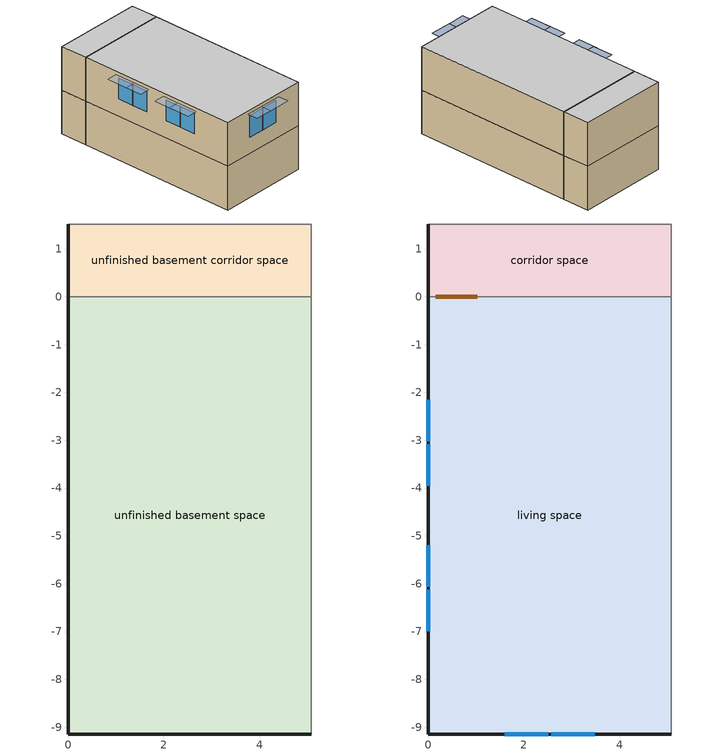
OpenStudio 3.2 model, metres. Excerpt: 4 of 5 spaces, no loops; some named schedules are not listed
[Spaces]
unfinished basement corridor space
 floor foundation (FloorFndGrndUnfinB 1): 0,0 0,1.52 5.08,1.52 5.08,0 z-2.44
 wall foundation (WallFndGrndUnfinB 1): 0,1.52 0,0 z-2.44:0
 wall adiabatic (WallFndGrndUnfinB 1): 5.08,0 5.08,1.52 0,1.52 z-2.44:0
 wall to unfinished basement space (WallIntUnfinUninsUnfin): 0,0 5.08,0 z-2.44:0
unfinished basement space
 floor foundation (FloorFndGrndUnfinB): 0,-9.14 0,0 5.08,0 5.08,-9.14 z-2.44
 wall foundation (WallFndGrndUnfinB): 0,0 0,-9.14 5.08,-9.14 z-2.44:0
 wall adiabatic (WallFndGrndUnfinB): 5.08,-9.14 5.08,0 z-2.44:0
living space
 floor to unfinished basement space (FloorUnfinBInsFin Reversed): 0,-9.14 0,0 5.08,0 5.08,-9.14 z0
 wall outside (WallExtInsFin): 0,0 0,-9.14 5.08,-9.14 z0:2.44
 wall adiabatic (WallIntFinUninsFin): 5.08,-9.14 5.08,0 0,0 z0:2.44
 window (WindowConstruction): 1.6,-9.14 2.51,-9.14 / 2.57,-9.14 3.48,-9.14 z0.91:2.13; 0,-2.15 0,-3.02 / 0,-3.08 0,-3.95 / 0,-5.2 0,-6.07 / 0,-6.13 0,-6.99 z0.98:2.13
 ceiling adiabatic (SurfaceTypeRoofAdiabatic): 5.08,-9.14 5.08,0 0,0 0,-9.14 z2.44
corridor space
 floor to unfinished basement corridor space (FloorUnfinUninsUnfin): 0,0 0,1.52 5.08,1.52 5.08,0 z0
 wall outside (WallExtUninsUnfin): 0,1.52 0,0 z0:2.44
 wall adiabatic (WallIntUnfinUninsUnfin): 0,0 5.08,0 5.08,1.52 0,1.52 z0:2.44
 door inside (UninsDoor): 0.15,0 1.02,0 z0:2.13
 ceiling adiabatic (SurfaceTypeRoofAdiabatic): 5.08,0 5.08,1.52 0,1.52 0,0 z2.44
shading: 0,-7.15 0,-5.97 -0.61,-5.97 -0.61,-7.15 z2.29; 0,-6.22 0,-5.05 -0.61,-5.05 -0.61,-6.22 z2.29; 0,-3.17 0,-2 -0.61,-2 -0.61,-3.17 z2.29; 3.64,-9.14 2.42,-9.14 2.42,-9.75 3.64,-9.75 z2.29; 0,-4.1 0,-2.93 -0.61,-2.93 -0.61,-4.1 z2.29; 2.66,-9.14 1.44,-9.14 1.44,-9.75 2.66,-9.75 z2.29
[Site]
Denver Intl Ap_CO_USA: Latitude {deg}=39.83; Longitude {deg}=-104.65; Time Zone {hr}=-7; Elevation {m}=1650; Terrain=Suburbs
[ClimateZones]
Climate Zone Institution Name 1=Building America; Climate Zone Document Year 1=0; Climate Zone Value 1=Cold
[Site:WaterMainsTemperature]
Calculation Method=Correlation; Annual Average Outdoor Air Temperature {C}=10.8753; Maximum Difference In Monthly Average Outdoor Air Temperatures {deltaC}=23.1524
[Site:GroundTemperature:Deep]
10.8753, 10.8753, 10.8753, 10.8753, 10.8753, 10.8753, 10.8753, 10.8753, 10.8753, 10.8753, 10.8753, 10.8753
[Building]
Building 1: North Axis {deg}=270; Standards Number of Stories=3; Standards Number of Above Ground Stories=2; Standards Building Type=multifamily; Standards Number of Living Units=8
[Material] Roughness=Rough
Name | Thickness {m} | Conductivity {W/m-K} | Density {kg/m3} | Specific Heat {J/kg-K} | Thermal Absorptance | Solar Absorptance | Visible Absorptance
Drywall 0.5 in. | 0.0127 | 0.160291 | 801 | 837.4 | 0.9 | 0.5 | 0.1
FloorFinStudAndAirFloor | 0.1397 | 0.557395 | 67.691 | 1210.98 | 0.9 | 0.5 | 0.9
Plywood 0.75 in. | 0.01905 | 0.115458 | 512.64 | 1214.23 | 0.82 | 0.3 | 0.3
Wood Floor | 0.015875 | 0.115458 | 544.68 | 1214.23
Floor Covering | 0.0127 | 0.0433444 | 54.468 | 1339.84 | 0.9 | 0.9
Vinyl, Light | 0.009525 | 0.089435 | 177.822 | 1046.75 | 0.9 | 0.3 | 0.3
WallSheathing | 0.0127 | 0.115458 | 512.64 | 1214.23 | 0.82 | 0.3 | 0.3
WallStudAndCavity | 0.0889 | 0.054245 | 162.403 | 1178.92 | 0.9 | 0.3 | 0.9
WallStudAndCavity 1 | 0.0889 | 0.393744 | 83.0341 | 1211.67 | 0.9 | 0.3 | 0.9
WallStudAndCavity 2 | 0.0889 | 0.396154 | 83.0341 | 1211.67 | 0.9 | 0.3 | 0.9
WallStudAndCavity 3 | 0.0889 | 0.403258 | 83.0341 | 1211.67 | 0.9 | 0.3 | 0.9
WallStudAndCavity 4 | 0.0889 | 0.397942 | 83.0341 | 1211.67 | 0.82 | 0.3 | 0.3
res furniture material unfinished basement space | 0.1524 | 0.115458 | 640.8 | 1214.23 | 0.9 | 0.6 | 0.1
FoundationExtVertIns; FoundationExtVertIns 1 | 0.051816 | 0.029427 | 32.04 | 1214.23
Concrete 8.0 in. | 0.2032 | 1.803125 | 2242.8 | 837.4 | 0.9
Concrete 4.0 in. | 0.1016 | 1.803125 | 2242.8 | 837.4 | 0.9
FloorIns | 0.23495 | 2.59817 | 67.691 | 1210.98 | 0.82 | 0.3 | 0.3
FloorFinStudAndAirFloor 1 | 0.1397 | 0.606274 | 67.691 | 1210.98 | 0.82 | 0.3 | 0.3
DoorMaterial | 0.04445 | 0.0612267 | 512.64 | 1214.23 | 0.82 | 0.3 | 0.3
[Construction]
SurfaceTypeRoofAdiabatic: Drywall 0.5 in., FloorFinStudAndAirFloor, Plywood 0.75 in., Wood Floor, Floor Covering
WallExtInsFin: Vinyl, Light, WallSheathing, WallStudAndCavity, Drywall 0.5 in.
WallExtUninsUnfin: Vinyl, Light, WallSheathing, WallStudAndCavity 1
WallIntFinUninsFin: Vinyl, Light, WallStudAndCavity 2, Drywall 0.5 in.
WallIntUnfinUninsUnfin: Vinyl, Light, WallStudAndCavity 3
WallIntFinUninsFin 1: WallStudAndCavity 4, Drywall 0.5 in.
res furniture construction unfinished basement space; res furniture construction unfinished basement corridor space; res furniture construction living space: res furniture material unfinished basement space
WallFndGrndUnfinB; WallFndGrndUnfinB 1: Concrete 8.0 in.
FloorFndGrndUnfinB; FloorFndGrndUnfinB 1: Concrete 4.0 in.
FloorUnfinBInsFin Reversed: Floor Covering, Wood Floor, Plywood 0.75 in., FloorIns
FloorUnfinUninsUnfin: FloorFinStudAndAirFloor 1, Plywood 0.75 in.
WindowConstruction: WindowMaterial
UninsDoor: DoorMaterial
[WindowMaterial:Shade]
CoolingShade: Solar Transmittance=0.999; Solar Reflectance=0.00099; Visible Transmittance=0.999; Visible Reflectance=0.00099; Thermal Hemispherical Emissivity=1e-05; Thermal Transmittance=0.999; Thickness {m}=0.0001; Conductivity {W/m-K}=10000; Shade to Glass Distance {m}=0.001; Top Opening Multiplier=0; Bottom Opening Multiplier=0; Left-Side Opening Multiplier=0; Right-Side Opening Multiplier=0; Airflow Permeability=0
[WindowMaterial:SimpleGlazingSystem]
WindowMaterial: U-Factor {W/m2-K}=2.10086; Solar Heat Gain Coefficient=0.21
[ThermalZone] Use Ideal Air Loads=No
living zone: Thermostat=living zone temperature setpoint
corridor zone; unfinished basement corridor zone; unfinished basement zone: 
res ds res ac asys ret air zone: Volume {m3}=0.25
[Sizing:Zone] Zone Cooling Design Supply Air Temperature Input Method=SupplyAirTemperature; Zone Cooling Design Supply Air Temperature {C}=14; Zone Cooling Design Supply Air Temperature Difference {deltaC}=11.11; Zone Heating Design Supply Air Temperature Input Method=SupplyAirTemperature; Zone Heating Design Supply Air Temperature {C}=40; Zone Heating Design Supply Air Temperature Difference {deltaC}=11.11; Zone Cooling Design Supply Air Humidity Ratio {kg-H2O/kg-air}=0.0085; Zone Heating Design Supply Air Humidity Ratio {kg-H2O/kg-air}=0.008; Cooling Design Air Flow Method=DesignDay; Heating Design Air Flow Method=DesignDay; Account for Dedicated Outdoor Air System=No; Dedicated Outdoor Air System Control Strategy=NeutralSupplyAir; Dedicated Outdoor Air Low Setpoint Temperature for Design {C}=autosize; Dedicated Outdoor Air High Setpoint Temperature for Design {C}=autosize
corridor zone; unfinished basement corridor zone; res ds res ac asys ret air zone
[Space]
Name | Space Type | Thermal Zone | Building Unit
living space | Space Type 1 | living zone | unit 1
corridor space | Space Type 2 | corridor zone
unfinished basement corridor space | Space Type 3 | unfinished basement corridor zone
unfinished basement space | Space Type 3 | unfinished basement zone
res ds res ac asys ret air space |  | res ds res ac asys ret air zone
[SpaceType]
Name | Standards Space Type
Space Type 1 | living
Space Type 2 | corridor
Space Type 3 | unfinished basement
[BuildingUnit]
unit 1: Building Unit Type=Residential
[External:File]
8760.csv: File=8760.csv
[People:Definition]
res occupants|living space: Number of People Calculation Method=People; Number of People {people}=3.39; Fraction Radiant=0.319734; Sensible Heat Fraction=0.573; Carbon Dioxide Generation Rate {m3/s-W}=0; Enable ASHRAE 55 Comfort Warnings=No; Mean Radiant Temperature Calculation Type=ZoneAveraged
[People]
res occupants|living space: People Definition=res occupants|living space; Space or SpaceType=living space; Number of People Schedule=occupants; Activity Level Schedule=res occupants activity schedule; Multiplier=1
[InternalMass:Definition] Design Level Calculation Method=SurfaceArea
Name | Construction | Surface Area {m2}
living space Partition | WallIntFinUninsFin 1 | 46.45152
res furniture mass unfinished basement space | res furniture construction unfinished basement space | 18.5806
res furniture mass unfinished basement corridor space | res furniture construction unfinished basement corridor space | 3.096768
res furniture mass living space | res furniture construction living space | 18.5806
[InternalMass] Multiplier=1
Name | Internal Mass Definition | Space or SpaceType
living space Partition | living space Partition | living space
res furniture mass unfinished basement space | res furniture mass unfinished basement space | unfinished basement space
res furniture mass unfinished basement corridor space | res furniture mass unfinished basement corridor space | unfinished basement corridor space
res furniture mass living space | res furniture mass living space | living space
[Foundation:Kiva] Exterior Vertical Insulation Depth {m}=2.4384; Wall Height Above Grade {m}=0.2032; Wall Depth Below Slab {m}=0.2032
Name | Exterior Vertical Insulation Material
Foundation Kiva 1 | FoundationExtVertIns
Foundation Kiva 2 | FoundationExtVertIns 1
[Foundation:Kiva:Settings]
Soil Conductivity {W/m-K}=1.731; Soil Density {kg/m3}=1842.3; Soil Specific Heat {J/kg-K}=418.7; Ground Solar Absorptivity=0.9; Ground Thermal Absorptivity=0.9; Ground Surface Roughness {m}=0.03; Far-Field Width {m}=40; Deep-Ground Boundary Condition=ZeroFlux; Deep-Ground Depth {m}=40; Minimum Cell Dimension {m}=0.02; Maximum Cell Growth Coefficient=1.5; Simulation Timestep=Hourly
[SurfaceProperty:ExposedFoundationPerimeter] Exposed Perimeter Calculation Method=TotalExposedPerimeter
Name | Total Exposed Perimeter {m}
Surface 19 | 14.224
Surface 13 | 1.524
[ShadingControl]
WindowShadingControl: Shading Type=InteriorShade; Shading Device Material=CoolingShade; Shading Control Type=OnIfScheduleAllows; Schedule=Window shading schedule; Shading Control Is Scheduled=Yes; Multiple Surface Control Type=Sequential; Sub Surface Name 1=Surface 2 - Window 4; Sub Surface Name 2=Surface 2 - Window 3; Sub Surface Name 3=Surface 2 - Window 1; Sub Surface Name 4=Surface 5 - Window 2; Sub Surface Name 5=Surface 2 - Window 2; Sub Surface Name 6=Surface 5 - Window 1
[EnergyManagementSystem:Sensor]
Name | Output Variable or Output Meter | Output Variable or Output Meter Index Key
res_nv_pb_s | Site Outdoor Air Barometric Pressure
res_af_vw_s | Site Wind Speed
res_nv_wt_s | Site Outdoor Air Humidity Ratio
res_nv_1_nva_s | Schedule Value | res nv_1 avail schedule
res_nv_1_sp_s | Schedule Value | res nv_1 temp schedule
res_ds_res_ac_asys_ah_mfr_s | System Node Mass Flow Rate | Node 18
res_ds_res_ac_asys_ah_vfr_s | System Node Current Density Volume Flow Rate | Node 18
res_ds_res_ac_asys_ah_tt_s | System Node Temperature | Node 18
res_ds_res_ac_asys_ra_t_s | System Node Temperature | Node 21
res_ds_res_ac_asys_ah_wt_s | System Node Humidity Ratio | Node 18
res_ds_res_ac_asys_ra_w_s | System Node Humidity Ratio | Node 21
res_infil_1_range_sch_s | Schedule Value | res mv_1 range exhaust schedule
res_infil_1_bath_sch_s | Schedule Value | res mv_1 bath exhaust schedule
res_infil_1_wh_sch_s | Schedule Value | Always On Discrete
[EnergyManagementSystem:Program]
res_boiler_oil_pumps_program: Set unit_1_pumps_h = res_boiler_oil_hydronic_pump_s
res_nv_1_program: Set Tdiff = res_af_1_tin_s-res_af_1_tt_s; Set dT = (@Abs Tdiff); Set pt = (@RhFnTdbWPb res_af_1_tt_s res_nv_wt_s res_nv_pb_s); Set NVA = 2472.261378048; Set Cs = 8.963020389461627e-05; Set Cw = 6.158219665777789e-05; Set MNV = 0.6292632576; Set MHR = 0.0115; Set MRH = 0.7; Set temp1 = (res_nv_1_nva_s*NVA); Set SGNV = temp1*((((Cs*dT)+(Cw*(res_af_vw_s^2)))^0.5)/1000); If (res_nv_wt_s<MHR) && (pt<MRH) && (res_af_1_tin_s>res_nv_1_sp_s); Set temp2 = (res_af_1_tin_s-res_nv_1_sp_s); Set NVadj1 = temp2/(res_af_1_tin_s-res_af_1_tt_s); Set NVadj2 = (@Min NVadj1 1); Set NVadj3 = (@Max NVadj2 0); Set NVadj = SGNV*NVadj3; Set res_nv_1_flow_act = (@Min NVadj MNV); Else; Set res_nv_1_flow_act = 0; EndIf
res_ds_res_ac_asys_program: Set res_ds_res_ac_asys_AhMfr = res_ds_res_ac_asys_ah_mfr_s; Set res_ds_res_ac_asys_FanRtf = res_ds_res_ac_asys_fan_rtf_s; Set res_ds_res_ac_asys_AhVfr = res_ds_res_ac_asys_ah_vfr_s; Set res_ds_res_ac_asys_AhTt = res_ds_res_ac_asys_ah_tt_s; Set res_ds_res_ac_asys_AhWt = res_ds_res_ac_asys_ah_wt_s; Set res_ds_res_ac_asys_RaT = res_ds_res_ac_asys_ra_t_s; Set res_ds_res_ac_asys_RaW = res_ds_res_ac_asys_ra_w_s; Set res_ds_res_ac_asys_AhT = res_ds_res_ac_asys_ah_t_s; Set res_ds_res_ac_asys_AhW = res_ds_res_ac_asys_ah_w_s; Run res_ds_res_ac_asys_lk_subrout; Set res_ds_res_ac_asys_SupSLkToLvEq_act = res_ds_res_ac_asys_SupSLkToLv; Set res_ds_res_ac_asys_SupLatLkToLvEq_act = res_ds_res_ac_asys_SupLatLkToLv; Set res_ds_res_ac_asys_SupDCnToLvEq_act = res_ds_res_ac_asys_SupDCnToLv; Set res_ds_res_ac_asys_SupDCnToAhEq_act = res_ds_res_ac_asys_SupDCnToAh; Set res_ds_res_ac_asys_SupSLkToAhEq_act = res_ds_res_ac_asys_SupSLkToAh; Set res_ds_res_ac_asys_SupLatLkToAhEq_act = res_ds_res_ac_asys_SupLatLkToAh; Set res_ds_res_ac_asys_RetSLkEq_act = res_ds_res_ac_asys_RetSLk; Set res_ds_res_ac_asys_RetLatLkEq_act = res_ds_res_ac_asys_RetLatLk; Set res_ds_res_ac_asys_RetDCnToPlEq_act = res_ds_res_ac_asys_RetDCnToPl; Set res_ds_res_ac_asys_RetDCnToAhEquip_act = res_ds_res_ac_asys_RetDCnToAh; Set res_ds_res_ac_asys_AhToLivMix_act = res_ds_res_ac_asys_AhToLiv; Set res_ds_res_ac_asys_LivToAhMix_act = res_ds_res_ac_asys_LivToAh
res_infil_1_program: Set p_m = 0.14; Set p_s = 0.22; Set s_m = 270; Set s_s = 370; Set z_m = 9.99744; Set z_s = 2.4384; Set f_t = (((s_m/z_m)^p_m)*((z_s/s_s)^p_s)); Set Tdiff = res_af_1_tin_s-res_af_1_tt_s; Set dT = @Abs Tdiff; Set c = 0.0174; Set Cs = 0.0635; Set Cw = 0.1284; Set n = 0.67; Set sft = (f_t*0.7000000000000001); Set temp1 = ((c*Cw)*((sft*res_af_vw_s)^(2*n)))^2; Set Qn = (((c*Cs*(dT^n))^2)+temp1)^0.5; Set Tdiff = res_af_1_tin_s-res_af_1_tt_s; Set dT = @Abs Tdiff; Set QWHV = res_infil_1_wh_sch_s*0.0165; Set Qrange = res_infil_1_range_sch_s*0.0472; Set Qdryer = 0.0; Set Qbath = res_infil_1_bath_sch_s*0.0236; Set QhpwhOut = 0; Set QhpwhIn = 0; Set QductsOut = 0; Set QductsIn = 0; Set QductsOut = QductsOut+res_ds_res_ac_asys_lk_ret_fan_equiv; Set QductsIn = QductsIn+res_ds_res_ac_asys_lk_sup_fan_equiv; Set Qout = QWHV+Qrange+Qbath+Qdryer+QhpwhOut+QductsOut; Set Qin = QhpwhIn+QductsIn; Set Qu = (@Abs (Qout-Qin)); Set Qb = (@Min Qout Qin); Set faneff_wh = 0.9438948864000002; Set res_infil_1_house_fan_act = (QWHV*300)/faneff_wh*1; Set faneff_sp = 0.4719474432000001; Set res_infil_1_range_fan_act = (Qrange*300)/faneff_sp; Set res_infil_1_bath_fan_act = (Qbath*300)/faneff_sp; Set Q_acctd_for_elsewhere = QhpwhOut+QhpwhIn+QductsOut+QductsIn; Set res_infil_1_flow_act = (((Qu^2)+(Qn^2))^0.5)-Q_acctd_for_elsewhere; Set res_infil_1_flow_act = (@Max res_infil_1_flow_act 0)
[EnergyManagementSystem:OutputVariable]
res boiler oil htg pump:Pumps:Electricity: EMS Variable=unit_1_pumps_h; Type of Data in Variable=Summed; Update Frequency=SystemTimestep; EMS Program or Subroutine=res_boiler_oil_pumps_program; Units=J
[EnergyManagementSystem:ProgramCallingManager]
res boiler oil pump program calling manager: EndOfSystemTimestepBeforeHVACReporting; res_boiler_oil_pumps_program
res af_1 program calling manager: BeginTimestepBeforePredictor; res_infil_1_program; res_nv_1_program
res ds res ac asys program calling manager: EndOfSystemTimestepAfterHVACReporting; res_ds_res_ac_asys_program
[ThermostatSetpoint:DualSetpoint]
living zone temperature setpoint: Heating Setpoint Temperature Schedule=res heating setpoint; Cooling Setpoint Temperature Schedule=res cooling setpoint
[ElectricEquipment:Definition] Design Level Calculation Method=EquipmentLevel
Name | Design Level {W} | Fraction Latent | Fraction Radiant | Fraction Lost
res refrig | 65.0889 | 0 | 0 | 0
res misc plug loads|living space | 308.968 | 0.021 | 0.558 | 0.049
res infil_1 house fan; res infil_1 range fan; res infil_1 bath fan | 0 | 0 | 0 | 1
[ElectricEquipment] Space or SpaceType=living space
Name | Electric Equipment Definition | Schedule
res refrig | res refrig | res refrig schedule
res misc plug loads|living space | res misc plug loads|living space | plug_loads
res infil_1 house fan | res infil_1 house fan | Always On Discrete
res infil_1 range fan | res infil_1 range fan | Always On Discrete
res infil_1 bath fan | res infil_1 bath fan | Always On Discrete
[Lights:Definition]
res lighting interior living space: Design Level Calculation Method=LightingLevel; Lighting Level {W}=214.272; Fraction Radiant=0.6; Fraction Visible=0.2; Return Air Fraction=0
[Lights]
res lighting interior living space: Lights Definition=res lighting interior living space; Space or SpaceType=living space; Schedule=lighting_interior; Fraction Replaceable=1
[Exterior:Lights:Definition]
res lighting exterior: Design Level {W}=28.3286
[Exterior:Lights]
res lighting exterior: Exterior Lights Definition=res lighting exterior; Schedule=lighting_exterior
[SpaceInfiltration:DesignFlowRate] Schedule=Always On Discrete
Name | Space or SpaceType | Design Flow Rate Calculation Method | Air Changes per Hour {1/hr} | Constant Term Coefficient | Temperature Term Coefficient | Velocity Term Coefficient | Velocity Squared Term Coefficient | Design Flow Rate {m3/s}
res infil|unfinished basement corridor space | unfinished basement corridor space | AirChanges/Hour | 0.1 | 1 | 0 | 0 | 0
res infil|unfinished basement space | unfinished basement space | AirChanges/Hour | 0.1 | 1 | 0 | 0 | 0
res nv_1 flow; res infil_1 flow | living space | Flow/Space |  |  |  |  |  | 0
[EnergyManagementSystem:Actuator]
Name | Actuated Component | Actuated Component Type | Actuated Component Control Type
res_nv_1_flow_act | res nv_1 flow | Zone Infiltration | Air Exchange Flow Rate
res_ds_res_ac_asys_SupSLkToLvEq_act | res ds res ac asys SupSLkToLvEq | OtherEquipment | Power Level
res_ds_res_ac_asys_SupLatLkToLvEq_act | res ds res ac asys SupLatLkToLvEq | OtherEquipment | Power Level
res_ds_res_ac_asys_SupDCnToLvEq_act | res ds res ac asys SupDCnToLvEq | OtherEquipment | Power Level
res_ds_res_ac_asys_SupDCnToAhEq_act | res ds res ac asys SupDCnToAhEq | OtherEquipment | Power Level
res_ds_res_ac_asys_RetDCnToPlEq_act | res ds res ac asys RetDCnToPlEq | OtherEquipment | Power Level
res_ds_res_ac_asys_RetDCnToAhEquip_act | res ds res ac asys RetDCnToAhEquip | OtherEquipment | Power Level
res_ds_res_ac_asys_SupSLkToAhEq_act | res ds res ac asys SupSLkToAhEq | OtherEquipment | Power Level
res_ds_res_ac_asys_SupLatLkToAhEq_act | res ds res ac asys SupLatLkToAhEq | OtherEquipment | Power Level
res_ds_res_ac_asys_RetSLkEq_act | res ds res ac asys RetSLkEq | OtherEquipment | Power Level
res_ds_res_ac_asys_RetLatLkEq_act | res ds res ac asys RetLatLkEq | OtherEquipment | Power Level
res_ds_res_ac_asys_AhToLivMix_act | res ds res ac asys AhToLivMix | ZoneMixing | Air Exchange Flow Rate
res_ds_res_ac_asys_LivToAhMix_act | res ds res ac asys LivToAhMix | ZoneMixing | Air Exchange Flow Rate
res_infil_1_house_fan_act | res infil_1 house fan | ElectricEquipment | Electricity Rate
res_infil_1_range_fan_act | res infil_1 range fan | ElectricEquipment | Electricity Rate
res_infil_1_bath_fan_act | res infil_1 bath fan | ElectricEquipment | Electricity Rate
res_infil_1_flow_act | res infil_1 flow | Zone Infiltration | Air Exchange Flow Rate
[AirLoopHVAC:ReturnPlenum]
res ac asys return plenum: ThermalZone=res ds res ac asys ret air zone
[OtherEquipment:Definition] Design Level Calculation Method=EquipmentLevel; Design Level {W}=0
res ds res ac asys SupSLkToLvEq; res ds res ac asys SupLatLkToLvEq; res ds res ac asys SupDCnToLvEq; res ds res ac asys SupDCnToAhEq; res ds res ac asys RetDCnToPlEq; res ds res ac asys RetDCnToAhEquip; res ds res ac asys SupSLkToAhEq; res ds res ac asys SupLatLkToAhEq; res ds res ac asys RetSLkEq; res ds res ac asys RetLatLkEq
[OtherEquipment] Schedule=Always On Discrete; Fuel Type=None
Name | Other Equipment Definition | Space or SpaceType
res ds res ac asys SupSLkToLvEq | res ds res ac asys SupSLkToLvEq | living space
res ds res ac asys SupLatLkToLvEq | res ds res ac asys SupLatLkToLvEq | living space
res ds res ac asys SupDCnToLvEq | res ds res ac asys SupDCnToLvEq | living space
res ds res ac asys SupDCnToAhEq | res ds res ac asys SupDCnToAhEq | unfinished basement space
res ds res ac asys RetDCnToPlEq | res ds res ac asys RetDCnToPlEq | res ds res ac asys ret air space
res ds res ac asys RetDCnToAhEquip | res ds res ac asys RetDCnToAhEquip | unfinished basement space
res ds res ac asys SupSLkToAhEq | res ds res ac asys SupSLkToAhEq | unfinished basement space
res ds res ac asys SupLatLkToAhEq | res ds res ac asys SupLatLkToAhEq | unfinished basement space
res ds res ac asys RetSLkEq | res ds res ac asys RetSLkEq | res ds res ac asys ret air space
res ds res ac asys RetLatLkEq | res ds res ac asys RetLatLkEq | res ds res ac asys ret air space
[ZoneMixing] Schedule=Always On Continuous; Design Flow Rate Calculation Method=Flow/Zone; Design Flow Rate {m3/s}=0
Name | Zone | Source Zone
res ds res ac asys AhToLivMix | living zone | unfinished basement zone
res ds res ac asys LivToAhMix | unfinished basement zone | living zone
